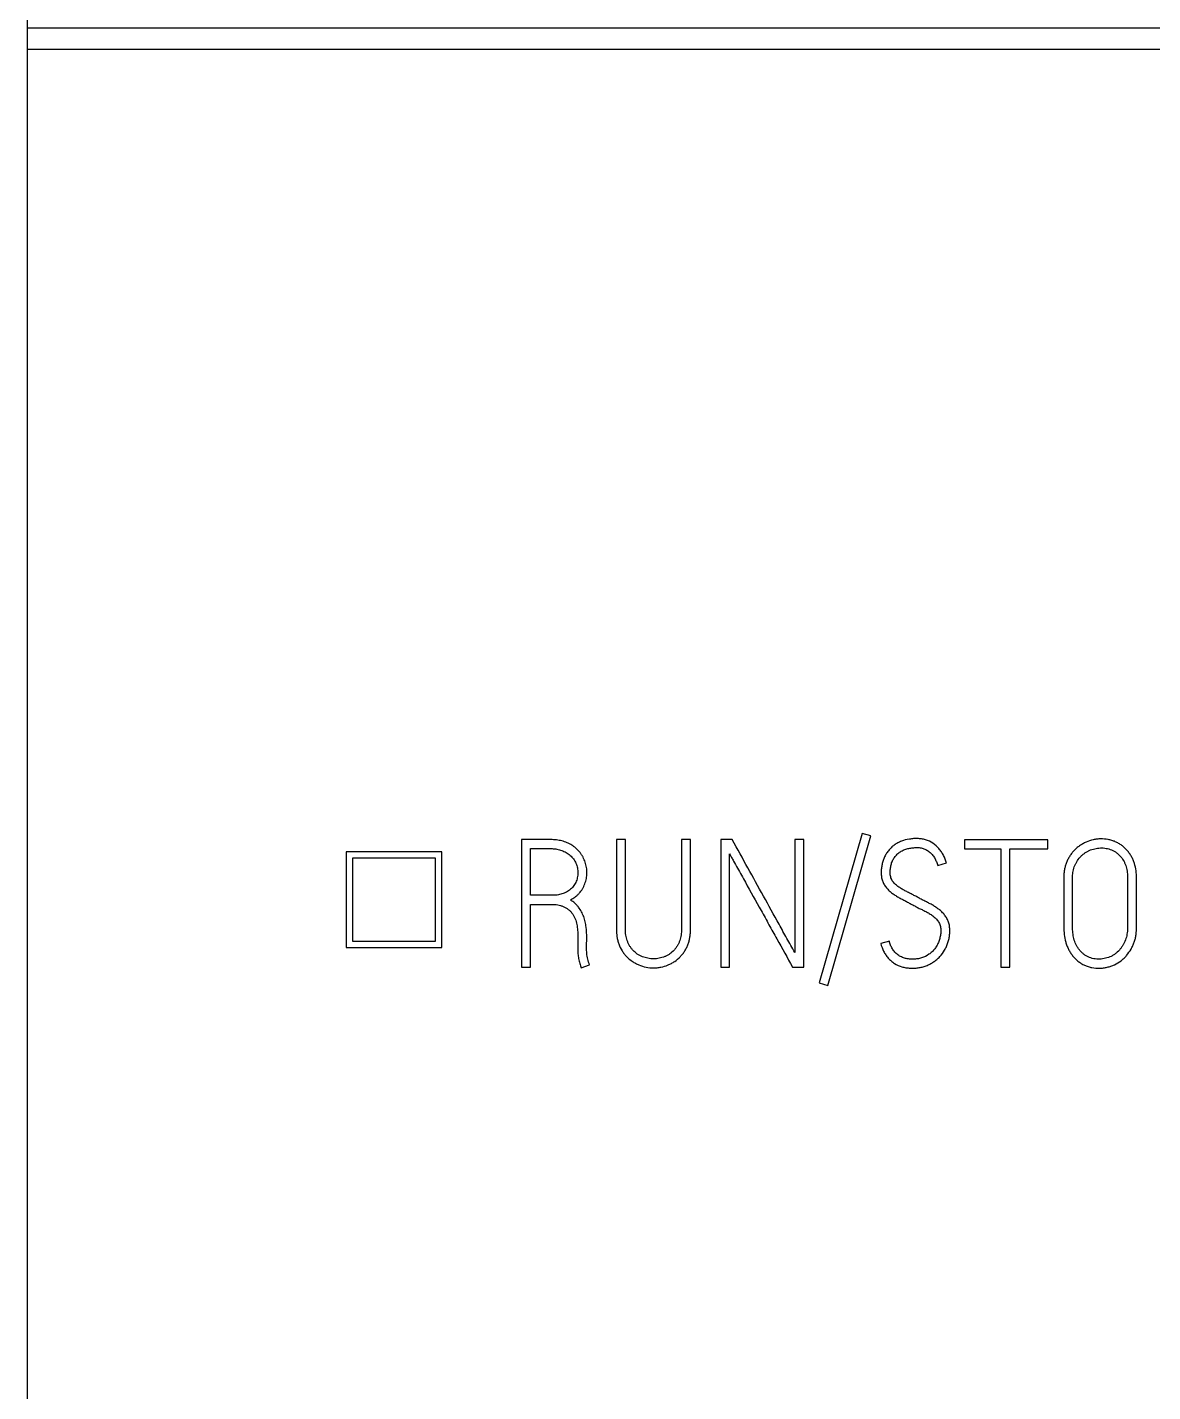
# Model space of a CAD drawing. Extents: x 0 to 420, y 0 to 297.
# Drawn here: x 110.08 to 127.73, y 189.28 to 210.68 of the extents above; entities that cross this region are included whole.
import ezdxf

# ---------------------------------------------------------------- set-up
doc = ezdxf.new("R2010")
doc.units = 0
doc.header["$LTSCALE"] = 23.1
doc.layers.add('10000_FRONT', color=7, linetype='CONTINUOUS')
doc.layers.add('10500_FRONT_LABELING', color=7, linetype='CONTINUOUS')

msp = doc.modelspace()

# ---------------------------------------------------------------- linework, layer by layer
at = {"layer": '10000_FRONT', "color": 7, "linetype": 'CONTINUOUS'}
for p, q in [((110.08, 233.191), (110.08, 143.191)), ((110.08, 210.672), (145.58, 210.672)), ((110.08, 210.339), (145.58, 210.339)), ((115.08, 197.749), (115.08, 196.248)), ((116.58, 197.749), (115.08, 197.749)), ((116.58, 196.248), (116.58, 197.749)), ((115.18, 197.649), (115.18, 196.348)), ((116.48, 197.649), (115.18, 197.649)), ((116.48, 196.348), (116.48, 197.649)), ((115.08, 196.248), (116.58, 196.248)), ((115.18, 196.348), (116.48, 196.348))]:
    msp.add_line(p, q, dxfattribs=at)
at = {"layer": '10500_FRONT_LABELING', "color": 7, "linetype": 'CONTINUOUS'}
for p, q in [((117.83, 197.941), (117.83, 195.941)), ((118.29, 197.941), (117.83, 197.941)), ((119.319, 197.944), (119.319, 196.535)), ((119.461, 197.944), (119.319, 197.944)), ((119.461, 196.535), (119.461, 197.944)), ((120.34, 197.944), (120.34, 196.535)), ((120.482, 197.944), (120.34, 197.944)), ((120.482, 196.535), (120.482, 197.944)), ((120.956, 197.941), (120.956, 195.941)), ((121.136, 197.941), (120.956, 197.941)), ((122.115, 197.941), (122.115, 196.172)), ((122.257, 197.941), (122.115, 197.941)), ((122.257, 195.941), (122.257, 197.941)), ((123.175, 198.038), (122.501, 195.694)), ((122.637, 195.656), (123.311, 198)), ((123.311, 198), (123.175, 198.038)), ((117.971, 197.068), (117.971, 197.8)), ((117.971, 197.8), (118.29, 197.8)), ((124.778, 197.939), (124.778, 197.797)), ((126.085, 197.939), (124.778, 197.939)), ((124.778, 197.797), (125.35, 197.797)), ((125.35, 197.797), (125.35, 195.941)), ((125.491, 195.941), (125.491, 197.797)), ((125.491, 197.797), (126.085, 197.797)), ((126.085, 197.797), (126.085, 197.939)), ((121.095, 195.941), (121.095, 197.717)), ((124.36, 197.536), (124.496, 197.575)), ((126.335, 197.337), (126.335, 196.574)), ((126.473, 196.574), (126.473, 197.337)), ((127.336, 197.337), (127.336, 196.574)), ((127.477, 196.574), (127.477, 197.337)), ((118.312, 197.068), (117.971, 197.068)), ((117.971, 195.941), (117.971, 196.926)), ((117.971, 196.926), (118.307, 196.926)), ((118.715, 196.252), (118.712, 196.227)), ((118.715, 196.427), (118.715, 196.252)), ((118.853, 196.344), (118.853, 196.399)), ((123.6, 196.349), (123.464, 196.31)), ((117.83, 195.941), (117.971, 195.941)), ((118.767, 195.928), (118.898, 195.977)), ((120.956, 195.941), (121.095, 195.941)), ((122.082, 195.941), (122.257, 195.941)), ((125.35, 195.941), (125.491, 195.941)), ((122.501, 195.694), (122.637, 195.656))]:
    msp.add_line(p, q, dxfattribs=at)
for points, knots in [([(118.598, 196.995), (118.624, 197.009), (118.648, 197.024), (118.683, 197.05), (118.694, 197.059), (118.716, 197.078), (118.726, 197.089), (118.755, 197.121), (118.772, 197.144), (118.794, 197.181), (118.801, 197.194), (118.813, 197.22), (118.819, 197.234), (118.834, 197.274), (118.842, 197.302), (118.85, 197.344), (118.852, 197.359), (118.855, 197.388), (118.856, 197.402), (118.856, 197.445), (118.854, 197.474), (118.848, 197.516), (118.845, 197.531), (118.838, 197.559), (118.834, 197.573), (118.821, 197.614), (118.809, 197.64), (118.789, 197.678), (118.782, 197.691), (118.766, 197.715), (118.758, 197.727), (118.731, 197.761), (118.712, 197.782), (118.679, 197.811), (118.668, 197.82), (118.645, 197.838), (118.633, 197.846), (118.596, 197.869), (118.571, 197.882), (118.531, 197.899), (118.517, 197.904), (118.49, 197.914), (118.448, 197.926), (118.406, 197.933), (118.348, 197.94), (118.319, 197.941), (118.29, 197.941)], [0, 0, 0, 0, 0.0625, 0.0625, 0.09375, 0.09375, 0.125, 0.125, 0.1875, 0.1875, 0.21875, 0.21875, 0.25, 0.25, 0.3125, 0.3125, 0.34375, 0.34375, 0.375, 0.375, 0.4375, 0.4375, 0.46875, 0.46875, 0.5, 0.5, 0.5625, 0.5625, 0.59375, 0.59375, 0.625, 0.625, 0.6875, 0.6875, 0.71875, 0.71875, 0.75, 0.75, 0.8125, 0.8125, 0.84375, 0.84375, 0.875, 0.9375, 0.9375, 1, 1, 1, 1]), ([(122.115, 196.172), (122.096, 196.209), (122.075, 196.246), (122.034, 196.319), (122.014, 196.356), (121.952, 196.466), (121.911, 196.54), (121.788, 196.761), (121.707, 196.909), (121.543, 197.203), (121.462, 197.351), (121.299, 197.646), (121.218, 197.794), (121.136, 197.941)], [0, 0, 0, 0, 0.0625, 0.0625, 0.125, 0.125, 0.25, 0.25, 0.5, 0.5, 0.75, 0.75, 1, 1, 1, 1]), ([(124.496, 197.575), (124.483, 197.616), (124.468, 197.656), (124.439, 197.712), (124.428, 197.731), (124.411, 197.758), (124.405, 197.766), (124.392, 197.784), (124.385, 197.792), (124.35, 197.833), (124.319, 197.861), (124.247, 197.909), (124.208, 197.927), (124.157, 197.942), (124.147, 197.945), (124.125, 197.95), (124.115, 197.951), (124.083, 197.956), (124.062, 197.957), (124.019, 197.958), (123.998, 197.958), (123.955, 197.955), (123.934, 197.952), (123.871, 197.942), (123.829, 197.932), (123.779, 197.913), (123.769, 197.908), (123.75, 197.9), (123.74, 197.895), (123.712, 197.88), (123.694, 197.869), (123.668, 197.85), (123.659, 197.843), (123.643, 197.83), (123.635, 197.822), (123.612, 197.8), (123.597, 197.784), (123.571, 197.751), (123.559, 197.733), (123.543, 197.706), (123.537, 197.696), (123.528, 197.677), (123.523, 197.667), (123.51, 197.638), (123.503, 197.618), (123.494, 197.587), (123.491, 197.577), (123.486, 197.556), (123.484, 197.546), (123.478, 197.514), (123.475, 197.493), (123.472, 197.45), (123.472, 197.429), (123.472, 197.397), (123.473, 197.386), (123.475, 197.365), (123.476, 197.354), (123.482, 197.322), (123.488, 197.302), (123.5, 197.272), (123.504, 197.262), (123.514, 197.243), (123.52, 197.234), (123.532, 197.216), (123.538, 197.207), (123.551, 197.19), (123.558, 197.182), (123.572, 197.166), (123.579, 197.158), (123.595, 197.143), (123.603, 197.136), (123.627, 197.115), (123.644, 197.102), (123.678, 197.077), (123.696, 197.065), (123.732, 197.043), (123.751, 197.032), (123.789, 197.012), (123.808, 197.002), (123.846, 196.983), (123.865, 196.973), (123.903, 196.952), (123.922, 196.942), (123.959, 196.921), (123.978, 196.911), (124.016, 196.891), (124.035, 196.881), (124.073, 196.861), (124.093, 196.852), (124.132, 196.834), (124.151, 196.824), (124.189, 196.805), (124.208, 196.794), (124.235, 196.777), (124.244, 196.771), (124.262, 196.759), (124.271, 196.753), (124.288, 196.74), (124.297, 196.733), (124.313, 196.719), (124.321, 196.712), (124.335, 196.696), (124.343, 196.688), (124.356, 196.672), (124.363, 196.663), (124.374, 196.645), (124.38, 196.636), (124.389, 196.616), (124.393, 196.606), (124.399, 196.585), (124.401, 196.575), (124.404, 196.553), (124.405, 196.543), (124.407, 196.51), (124.407, 196.489), (124.402, 196.446), (124.398, 196.425), (124.388, 196.383), (124.382, 196.363), (124.367, 196.323), (124.358, 196.304), (124.342, 196.275), (124.337, 196.266), (124.325, 196.248), (124.319, 196.239), (124.299, 196.214), (124.285, 196.198), (124.262, 196.176), (124.254, 196.169), (124.237, 196.156), (124.228, 196.149), (124.184, 196.118), (124.147, 196.098), (124.095, 196.082), (124.084, 196.08), (124.063, 196.075), (124.032, 196.069), (124, 196.067), (123.967, 196.066), (123.956, 196.066), (123.935, 196.067), (123.924, 196.067), (123.892, 196.07), (123.871, 196.074), (123.84, 196.082), (123.83, 196.085), (123.809, 196.092), (123.799, 196.096), (123.77, 196.11), (123.751, 196.121), (123.726, 196.141), (123.717, 196.148), (123.701, 196.162), (123.694, 196.17), (123.672, 196.194), (123.659, 196.211), (123.642, 196.239), (123.636, 196.248), (123.626, 196.267), (123.622, 196.277), (123.61, 196.307), (123.604, 196.328), (123.6, 196.349)], [0, 0, 0, 0, 0.03125, 0.03125, 0.046875, 0.046875, 0.054688, 0.054688, 0.0625, 0.0625, 0.09375, 0.09375, 0.125, 0.125, 0.132812, 0.132812, 0.140625, 0.140625, 0.15625, 0.15625, 0.171875, 0.171875, 0.1875, 0.1875, 0.21875, 0.21875, 0.226562, 0.226562, 0.234375, 0.234375, 0.25, 0.25, 0.257812, 0.257812, 0.265625, 0.265625, 0.28125, 0.28125, 0.296875, 0.296875, 0.304688, 0.304688, 0.3125, 0.3125, 0.328125, 0.328125, 0.335938, 0.335938, 0.34375, 0.34375, 0.359375, 0.359375, 0.375, 0.375, 0.382812, 0.382812, 0.390625, 0.390625, 0.40625, 0.40625, 0.414062, 0.414062, 0.421875, 0.421875, 0.429688, 0.429688, 0.4375, 0.4375, 0.445312, 0.445312, 0.453125, 0.453125, 0.46875, 0.46875, 0.484375, 0.484375, 0.5, 0.5, 0.515625, 0.515625, 0.53125, 0.53125, 0.546875, 0.546875, 0.5625, 0.5625, 0.578125, 0.578125, 0.59375, 0.59375, 0.609375, 0.609375, 0.625, 0.625, 0.632812, 0.632812, 0.640625, 0.640625, 0.648438, 0.648438, 0.65625, 0.65625, 0.664062, 0.664062, 0.671875, 0.671875, 0.679688, 0.679688, 0.6875, 0.6875, 0.695312, 0.695312, 0.703125, 0.703125, 0.71875, 0.71875, 0.734375, 0.734375, 0.75, 0.75, 0.765625, 0.765625, 0.773438, 0.773438, 0.78125, 0.78125, 0.796875, 0.796875, 0.804688, 0.804688, 0.8125, 0.8125, 0.84375, 0.84375, 0.851562, 0.851562, 0.859375, 0.875, 0.875, 0.882812, 0.882812, 0.890625, 0.890625, 0.90625, 0.90625, 0.914062, 0.914062, 0.921875, 0.921875, 0.9375, 0.9375, 0.945312, 0.945312, 0.953125, 0.953125, 0.96875, 0.96875, 0.976562, 0.976562, 0.984375, 0.984375, 1, 1, 1, 1]), ([(127.477, 197.337), (127.477, 197.376), (127.475, 197.415), (127.464, 197.492), (127.455, 197.53), (127.437, 197.586), (127.43, 197.604), (127.415, 197.64), (127.398, 197.675), (127.378, 197.708), (127.355, 197.74), (127.343, 197.756), (127.317, 197.785), (127.304, 197.799), (127.275, 197.826), (127.261, 197.839), (127.237, 197.856), (127.229, 197.862), (127.213, 197.873), (127.204, 197.878), (127.178, 197.893), (127.161, 197.901), (127.125, 197.917), (127.107, 197.923), (127.078, 197.932), (127.069, 197.934), (127.05, 197.939), (127.04, 197.941), (126.992, 197.95), (126.953, 197.953), (126.894, 197.952), (126.874, 197.951), (126.835, 197.946), (126.815, 197.942), (126.758, 197.929), (126.721, 197.917), (126.676, 197.897), (126.667, 197.893), (126.649, 197.884), (126.641, 197.88), (126.615, 197.865), (126.599, 197.855), (126.567, 197.832), (126.551, 197.82), (126.529, 197.801), (126.522, 197.794), (126.508, 197.781), (126.501, 197.774), (126.48, 197.752), (126.468, 197.737), (126.444, 197.706), (126.434, 197.69), (126.413, 197.657), (126.404, 197.64), (126.387, 197.604), (126.379, 197.586), (126.366, 197.549), (126.36, 197.531), (126.35, 197.493), (126.346, 197.474), (126.34, 197.435), (126.338, 197.415), (126.335, 197.376), (126.335, 197.356), (126.335, 197.337)], [0, 0, 0, 0, 0.0625, 0.0625, 0.125, 0.125, 0.15625, 0.15625, 0.1875, 0.21875, 0.21875, 0.25, 0.25, 0.28125, 0.28125, 0.3125, 0.3125, 0.328125, 0.328125, 0.34375, 0.34375, 0.375, 0.375, 0.40625, 0.40625, 0.421875, 0.421875, 0.4375, 0.4375, 0.5, 0.5, 0.53125, 0.53125, 0.5625, 0.5625, 0.625, 0.625, 0.640625, 0.640625, 0.65625, 0.65625, 0.6875, 0.6875, 0.71875, 0.71875, 0.734375, 0.734375, 0.75, 0.75, 0.78125, 0.78125, 0.8125, 0.8125, 0.84375, 0.84375, 0.875, 0.875, 0.90625, 0.90625, 0.9375, 0.9375, 0.96875, 0.96875, 1, 1, 1, 1]), ([(118.29, 197.8), (118.316, 197.8), (118.342, 197.798), (118.393, 197.792), (118.418, 197.786), (118.467, 197.77), (118.491, 197.76), (118.536, 197.736), (118.558, 197.723), (118.588, 197.699), (118.598, 197.69), (118.616, 197.672), (118.634, 197.653), (118.649, 197.633), (118.664, 197.611), (118.67, 197.6), (118.687, 197.565), (118.696, 197.541), (118.706, 197.503), (118.709, 197.49), (118.712, 197.465), (118.714, 197.452), (118.715, 197.426), (118.715, 197.414), (118.713, 197.388), (118.712, 197.375), (118.705, 197.337), (118.699, 197.312), (118.685, 197.276), (118.679, 197.264), (118.667, 197.241), (118.66, 197.23), (118.638, 197.199), (118.62, 197.18), (118.581, 197.146), (118.56, 197.132), (118.525, 197.113), (118.514, 197.107), (118.49, 197.097), (118.478, 197.093), (118.441, 197.081), (118.416, 197.076), (118.364, 197.069), (118.338, 197.068), (118.312, 197.068)], [0, 0, 0, 0, 0.0625, 0.0625, 0.125, 0.125, 0.1875, 0.1875, 0.25, 0.25, 0.28125, 0.28125, 0.3125, 0.34375, 0.34375, 0.375, 0.375, 0.4375, 0.4375, 0.46875, 0.46875, 0.5, 0.5, 0.53125, 0.53125, 0.5625, 0.5625, 0.625, 0.625, 0.65625, 0.65625, 0.6875, 0.6875, 0.75, 0.75, 0.8125, 0.8125, 0.84375, 0.84375, 0.875, 0.875, 0.9375, 0.9375, 1, 1, 1, 1]), ([(123.464, 196.31), (123.476, 196.269), (123.491, 196.229), (123.52, 196.172), (123.531, 196.153), (123.549, 196.126), (123.555, 196.117), (123.568, 196.1), (123.575, 196.092), (123.596, 196.068), (123.612, 196.053), (123.636, 196.031), (123.645, 196.025), (123.662, 196.012), (123.671, 196.006), (123.716, 195.977), (123.756, 195.959), (123.808, 195.944), (123.818, 195.941), (123.839, 195.937), (123.85, 195.934), (123.882, 195.929), (123.903, 195.927), (123.946, 195.925), (123.967, 195.924), (123.999, 195.926), (124.01, 195.926), (124.032, 195.928), (124.042, 195.929), (124.074, 195.934), (124.095, 195.938), (124.137, 195.948), (124.157, 195.955), (124.187, 195.967), (124.197, 195.971), (124.217, 195.98), (124.226, 195.985), (124.255, 196), (124.273, 196.011), (124.309, 196.034), (124.326, 196.047), (124.351, 196.068), (124.359, 196.075), (124.375, 196.09), (124.382, 196.098), (124.419, 196.137), (124.445, 196.172), (124.472, 196.218), (124.477, 196.228), (124.487, 196.247), (124.491, 196.257), (124.504, 196.286), (124.512, 196.306), (124.525, 196.347), (124.531, 196.368), (124.538, 196.4), (124.54, 196.41), (124.543, 196.432), (124.544, 196.442), (124.548, 196.474), (124.548, 196.496), (124.548, 196.539), (124.546, 196.56), (124.54, 196.603), (124.535, 196.624), (124.525, 196.655), (124.522, 196.665), (124.513, 196.685), (124.508, 196.694), (124.492, 196.723), (124.468, 196.758), (124.44, 196.791), (124.416, 196.814), (124.408, 196.821), (124.392, 196.835), (124.367, 196.856), (124.341, 196.874), (124.305, 196.897), (124.287, 196.909), (124.25, 196.93), (124.231, 196.939), (124.193, 196.959), (124.174, 196.968), (124.136, 196.987), (124.117, 196.997), (124.08, 197.017), (124.061, 197.027), (124.024, 197.047), (124.005, 197.057), (123.967, 197.077), (123.948, 197.087), (123.91, 197.106), (123.891, 197.116), (123.853, 197.135), (123.834, 197.145), (123.797, 197.166), (123.779, 197.177), (123.744, 197.2), (123.726, 197.212), (123.693, 197.24), (123.678, 197.255), (123.658, 197.28), (123.652, 197.288), (123.643, 197.302), (123.64, 197.307), (123.635, 197.316), (123.633, 197.321), (123.627, 197.336), (123.623, 197.346), (123.618, 197.367), (123.616, 197.378), (123.614, 197.399), (123.614, 197.41), (123.613, 197.431), (123.614, 197.452), (123.615, 197.474), (123.618, 197.495), (123.619, 197.506), (123.624, 197.537), (123.629, 197.558), (123.639, 197.588), (123.643, 197.598), (123.652, 197.617), (123.657, 197.627), (123.674, 197.655), (123.687, 197.672), (123.707, 197.696), (123.715, 197.704), (123.73, 197.719), (123.738, 197.726), (123.763, 197.746), (123.781, 197.758), (123.81, 197.773), (123.819, 197.777), (123.839, 197.786), (123.849, 197.79), (123.88, 197.799), (123.901, 197.804), (123.932, 197.808), (123.943, 197.81), (123.964, 197.812), (123.975, 197.813), (124.007, 197.816), (124.028, 197.817), (124.06, 197.816), (124.07, 197.815), (124.091, 197.812), (124.102, 197.81), (124.133, 197.802), (124.153, 197.795), (124.181, 197.78), (124.19, 197.775), (124.208, 197.763), (124.217, 197.757), (124.234, 197.743), (124.242, 197.736), (124.257, 197.722), (124.264, 197.714), (124.278, 197.697), (124.285, 197.689), (124.297, 197.672), (124.303, 197.663), (124.32, 197.636), (124.329, 197.616), (124.346, 197.577), (124.354, 197.557), (124.36, 197.536)], [0, 0, 0, 0, 0.03125, 0.03125, 0.046875, 0.046875, 0.054688, 0.054688, 0.0625, 0.0625, 0.078125, 0.078125, 0.085938, 0.085938, 0.09375, 0.09375, 0.125, 0.125, 0.132812, 0.132812, 0.140625, 0.140625, 0.15625, 0.15625, 0.171875, 0.171875, 0.179688, 0.179688, 0.1875, 0.1875, 0.203125, 0.203125, 0.21875, 0.21875, 0.226562, 0.226562, 0.234375, 0.234375, 0.25, 0.25, 0.265625, 0.265625, 0.273438, 0.273438, 0.28125, 0.28125, 0.3125, 0.3125, 0.320312, 0.320312, 0.328125, 0.328125, 0.34375, 0.34375, 0.359375, 0.359375, 0.367188, 0.367188, 0.375, 0.375, 0.390625, 0.390625, 0.40625, 0.40625, 0.421875, 0.421875, 0.429688, 0.429688, 0.4375, 0.4375, 0.453125, 0.46875, 0.46875, 0.476562, 0.476562, 0.484375, 0.5, 0.5, 0.515625, 0.515625, 0.53125, 0.53125, 0.546875, 0.546875, 0.5625, 0.5625, 0.578125, 0.578125, 0.59375, 0.59375, 0.609375, 0.609375, 0.625, 0.625, 0.640625, 0.640625, 0.65625, 0.65625, 0.671875, 0.671875, 0.6875, 0.6875, 0.695312, 0.695312, 0.699219, 0.699219, 0.703125, 0.703125, 0.710938, 0.710938, 0.71875, 0.71875, 0.726562, 0.726562, 0.734375, 0.742188, 0.742188, 0.75, 0.75, 0.765625, 0.765625, 0.773438, 0.773438, 0.78125, 0.78125, 0.796875, 0.796875, 0.804688, 0.804688, 0.8125, 0.8125, 0.828125, 0.828125, 0.835938, 0.835938, 0.84375, 0.84375, 0.859375, 0.859375, 0.867188, 0.867188, 0.875, 0.875, 0.890625, 0.890625, 0.898438, 0.898438, 0.90625, 0.90625, 0.921875, 0.921875, 0.929688, 0.929688, 0.9375, 0.9375, 0.945312, 0.945312, 0.953125, 0.953125, 0.960938, 0.960938, 0.96875, 0.96875, 0.984375, 0.984375, 1, 1, 1, 1]), ([(126.473, 197.337), (126.473, 197.367), (126.475, 197.396), (126.484, 197.455), (126.491, 197.484), (126.503, 197.52), (126.506, 197.527), (126.511, 197.541), (126.52, 197.561), (126.531, 197.581), (126.553, 197.619), (126.571, 197.643), (126.596, 197.671), (126.601, 197.677), (126.612, 197.688), (126.628, 197.703), (126.646, 197.717), (126.67, 197.734), (126.682, 197.743), (126.708, 197.757), (126.722, 197.764), (126.763, 197.783), (126.792, 197.792), (126.836, 197.802), (126.85, 197.805), (126.88, 197.809), (126.895, 197.81), (126.94, 197.812), (126.97, 197.81), (127.014, 197.802), (127.029, 197.799), (127.058, 197.791), (127.086, 197.78), (127.113, 197.767), (127.139, 197.752), (127.152, 197.743), (127.176, 197.725), (127.187, 197.715), (127.209, 197.694), (127.219, 197.684), (127.249, 197.649), (127.266, 197.625), (127.287, 197.585), (127.293, 197.571), (127.304, 197.543), (127.309, 197.529), (127.321, 197.486), (127.327, 197.456), (127.334, 197.397), (127.336, 197.367), (127.336, 197.337)], [0, 0, 0, 0, 0.0625, 0.0625, 0.125, 0.125, 0.140625, 0.140625, 0.15625, 0.1875, 0.1875, 0.25, 0.25, 0.265625, 0.265625, 0.28125, 0.3125, 0.3125, 0.34375, 0.34375, 0.375, 0.375, 0.4375, 0.4375, 0.46875, 0.46875, 0.5, 0.5, 0.5625, 0.5625, 0.59375, 0.59375, 0.625, 0.65625, 0.65625, 0.6875, 0.6875, 0.71875, 0.71875, 0.75, 0.75, 0.8125, 0.8125, 0.84375, 0.84375, 0.875, 0.875, 0.9375, 0.9375, 1, 1, 1, 1]), ([(121.095, 197.717), (121.104, 197.698), (121.114, 197.679), (121.135, 197.642), (121.145, 197.624), (121.176, 197.568), (121.197, 197.531), (121.259, 197.421), (121.3, 197.347), (121.424, 197.125), (121.505, 196.977), (121.609, 196.792), (121.63, 196.755), (121.671, 196.681), (121.691, 196.644), (121.753, 196.533), (121.794, 196.459), (121.918, 196.237), (122, 196.089), (122.082, 195.941)], [0, 0, 0, 0, 0.03125, 0.03125, 0.0625, 0.0625, 0.125, 0.125, 0.25, 0.25, 0.5, 0.5, 0.5625, 0.5625, 0.625, 0.625, 0.75, 0.75, 1, 1, 1, 1]), ([(118.307, 196.926), (118.338, 196.926), (118.368, 196.924), (118.413, 196.916), (118.428, 196.913), (118.45, 196.906), (118.457, 196.904), (118.472, 196.899), (118.479, 196.896), (118.515, 196.881), (118.541, 196.865), (118.571, 196.841), (118.577, 196.836), (118.589, 196.826), (118.594, 196.82), (118.61, 196.804), (118.62, 196.792), (118.637, 196.767), (118.645, 196.753), (118.66, 196.726), (118.666, 196.712), (118.678, 196.684), (118.683, 196.67), (118.691, 196.64), (118.695, 196.625), (118.704, 196.58), (118.708, 196.549), (118.714, 196.488), (118.715, 196.458), (118.715, 196.427)], [0, 0, 0, 0, 0.125, 0.125, 0.1875, 0.1875, 0.21875, 0.21875, 0.25, 0.25, 0.375, 0.375, 0.40625, 0.40625, 0.4375, 0.4375, 0.5, 0.5, 0.5625, 0.5625, 0.625, 0.625, 0.6875, 0.6875, 0.75, 0.75, 0.875, 0.875, 1, 1, 1, 1]), ([(118.853, 196.399), (118.853, 196.456), (118.851, 196.513), (118.84, 196.597), (118.836, 196.625), (118.823, 196.68), (118.815, 196.707), (118.801, 196.747), (118.795, 196.76), (118.784, 196.786), (118.777, 196.799), (118.756, 196.836), (118.741, 196.859), (118.715, 196.893), (118.706, 196.904), (118.687, 196.925), (118.677, 196.935), (118.645, 196.964), (118.623, 196.981), (118.598, 196.995)], [0, 0, 0, 0, 0.25, 0.25, 0.375, 0.375, 0.5, 0.5, 0.5625, 0.5625, 0.625, 0.625, 0.75, 0.75, 0.8125, 0.8125, 0.875, 0.875, 1, 1, 1, 1]), ([(119.319, 196.535), (119.319, 196.496), (119.322, 196.457), (119.331, 196.399), (119.334, 196.38), (119.342, 196.352), (119.344, 196.342), (119.35, 196.323), (119.353, 196.314), (119.37, 196.268), (119.387, 196.233), (119.418, 196.183), (119.429, 196.167), (119.452, 196.136), (119.465, 196.121), (119.506, 196.079), (119.536, 196.054), (119.577, 196.026), (119.585, 196.021), (119.602, 196.011), (119.61, 196.006), (119.636, 195.992), (119.654, 195.984), (119.708, 195.961), (119.745, 195.95), (119.823, 195.934), (119.862, 195.93), (119.92, 195.93), (119.94, 195.931), (119.979, 195.935), (119.998, 195.938), (120.056, 195.949), (120.093, 195.96), (120.138, 195.979), (120.147, 195.983), (120.165, 195.991), (120.174, 195.995), (120.2, 196.009), (120.217, 196.02), (120.265, 196.052), (120.295, 196.077), (120.329, 196.113), (120.335, 196.12), (120.348, 196.135), (120.354, 196.143), (120.372, 196.166), (120.383, 196.182), (120.403, 196.216), (120.413, 196.233), (120.43, 196.268), (120.438, 196.286), (120.451, 196.323), (120.457, 196.342), (120.466, 196.379), (120.47, 196.398), (120.476, 196.437), (120.478, 196.456), (120.481, 196.496), (120.482, 196.515), (120.482, 196.535)], [0, 0, 0, 0, 0.0625, 0.0625, 0.09375, 0.09375, 0.109375, 0.109375, 0.125, 0.125, 0.1875, 0.1875, 0.21875, 0.21875, 0.25, 0.25, 0.3125, 0.3125, 0.328125, 0.328125, 0.34375, 0.34375, 0.375, 0.375, 0.4375, 0.4375, 0.5, 0.5, 0.53125, 0.53125, 0.5625, 0.5625, 0.625, 0.625, 0.640625, 0.640625, 0.65625, 0.65625, 0.6875, 0.6875, 0.75, 0.75, 0.765625, 0.765625, 0.78125, 0.78125, 0.8125, 0.8125, 0.84375, 0.84375, 0.875, 0.875, 0.90625, 0.90625, 0.9375, 0.9375, 0.96875, 0.96875, 1, 1, 1, 1]), ([(120.34, 196.535), (120.34, 196.505), (120.338, 196.475), (120.33, 196.417), (120.323, 196.388), (120.309, 196.346), (120.303, 196.332), (120.29, 196.305), (120.284, 196.292), (120.268, 196.266), (120.26, 196.253), (120.247, 196.235), (120.242, 196.229), (120.233, 196.218), (120.228, 196.212), (120.202, 196.185), (120.18, 196.165), (120.143, 196.14), (120.13, 196.132), (120.103, 196.118), (120.09, 196.112), (120.048, 196.095), (120.02, 196.086), (119.96, 196.075), (119.931, 196.072), (119.886, 196.072), (119.871, 196.072), (119.842, 196.075), (119.827, 196.078), (119.783, 196.086), (119.754, 196.095), (119.719, 196.108), (119.712, 196.111), (119.699, 196.118), (119.692, 196.121), (119.672, 196.131), (119.659, 196.139), (119.623, 196.164), (119.6, 196.183), (119.574, 196.211), (119.569, 196.216), (119.56, 196.228), (119.555, 196.234), (119.542, 196.252), (119.534, 196.264), (119.518, 196.29), (119.511, 196.303), (119.499, 196.33), (119.493, 196.344), (119.478, 196.387), (119.471, 196.416), (119.465, 196.46), (119.463, 196.475), (119.461, 196.505), (119.461, 196.52), (119.461, 196.535)], [0, 0, 0, 0, 0.0625, 0.0625, 0.125, 0.125, 0.15625, 0.15625, 0.1875, 0.1875, 0.21875, 0.21875, 0.234375, 0.234375, 0.25, 0.25, 0.3125, 0.3125, 0.34375, 0.34375, 0.375, 0.375, 0.4375, 0.4375, 0.5, 0.5, 0.53125, 0.53125, 0.5625, 0.5625, 0.625, 0.625, 0.640625, 0.640625, 0.65625, 0.65625, 0.6875, 0.6875, 0.75, 0.75, 0.765625, 0.765625, 0.78125, 0.78125, 0.8125, 0.8125, 0.84375, 0.84375, 0.875, 0.875, 0.9375, 0.9375, 0.96875, 0.96875, 1, 1, 1, 1]), ([(126.335, 196.574), (126.335, 196.533), (126.337, 196.493), (126.347, 196.413), (126.354, 196.374), (126.371, 196.316), (126.377, 196.296), (126.392, 196.259), (126.4, 196.24), (126.418, 196.204), (126.428, 196.187), (126.449, 196.153), (126.461, 196.136), (126.499, 196.089), (126.527, 196.06), (126.566, 196.029), (126.574, 196.023), (126.591, 196.011), (126.599, 196.006), (126.625, 195.99), (126.661, 195.97), (126.698, 195.956), (126.727, 195.947), (126.737, 195.944), (126.756, 195.939), (126.766, 195.937), (126.816, 195.927), (126.856, 195.924), (126.917, 195.925), (126.938, 195.927), (126.978, 195.932), (126.997, 195.936), (127.037, 195.945), (127.056, 195.951), (127.085, 195.961), (127.094, 195.964), (127.113, 195.972), (127.122, 195.976), (127.168, 195.997), (127.202, 196.018), (127.25, 196.055), (127.265, 196.068), (127.295, 196.096), (127.308, 196.111), (127.347, 196.157), (127.37, 196.19), (127.4, 196.243), (127.41, 196.261), (127.426, 196.298), (127.434, 196.316), (127.447, 196.354), (127.453, 196.373), (127.462, 196.413), (127.466, 196.433), (127.475, 196.493), (127.477, 196.533), (127.477, 196.574)], [0, 0, 0, 0, 0.0625, 0.0625, 0.125, 0.125, 0.15625, 0.15625, 0.1875, 0.1875, 0.21875, 0.21875, 0.25, 0.25, 0.3125, 0.3125, 0.328125, 0.328125, 0.34375, 0.34375, 0.375, 0.40625, 0.40625, 0.421875, 0.421875, 0.4375, 0.4375, 0.5, 0.5, 0.53125, 0.53125, 0.5625, 0.5625, 0.59375, 0.59375, 0.609375, 0.609375, 0.625, 0.625, 0.6875, 0.6875, 0.71875, 0.71875, 0.75, 0.75, 0.8125, 0.8125, 0.84375, 0.84375, 0.875, 0.875, 0.90625, 0.90625, 0.9375, 0.9375, 1, 1, 1, 1]), ([(127.336, 196.574), (127.336, 196.543), (127.334, 196.512), (127.328, 196.465), (127.325, 196.45), (127.319, 196.42), (127.315, 196.405), (127.3, 196.36), (127.288, 196.331), (127.266, 196.29), (127.258, 196.277), (127.241, 196.251), (127.232, 196.238), (127.202, 196.202), (127.181, 196.18), (127.144, 196.151), (127.132, 196.142), (127.112, 196.129), (127.105, 196.125), (127.091, 196.118), (127.085, 196.114), (127.05, 196.097), (127.02, 196.087), (126.975, 196.076), (126.959, 196.073), (126.928, 196.068), (126.913, 196.067), (126.882, 196.066), (126.867, 196.066), (126.835, 196.068), (126.82, 196.07), (126.774, 196.079), (126.744, 196.089), (126.702, 196.109), (126.688, 196.116), (126.662, 196.133), (126.65, 196.143), (126.626, 196.163), (126.615, 196.174), (126.593, 196.197), (126.573, 196.22), (126.556, 196.246), (126.539, 196.273), (126.532, 196.287), (126.512, 196.329), (126.502, 196.358), (126.491, 196.404), (126.488, 196.419), (126.482, 196.45), (126.48, 196.465), (126.475, 196.511), (126.473, 196.543), (126.473, 196.574)], [0, 0, 0, 0, 0.0625, 0.0625, 0.09375, 0.09375, 0.125, 0.125, 0.1875, 0.1875, 0.21875, 0.21875, 0.25, 0.25, 0.3125, 0.3125, 0.34375, 0.34375, 0.359375, 0.359375, 0.375, 0.375, 0.4375, 0.4375, 0.46875, 0.46875, 0.5, 0.5, 0.53125, 0.53125, 0.5625, 0.5625, 0.625, 0.625, 0.65625, 0.65625, 0.6875, 0.6875, 0.71875, 0.71875, 0.75, 0.78125, 0.78125, 0.8125, 0.8125, 0.875, 0.875, 0.90625, 0.90625, 0.9375, 0.9375, 1, 1, 1, 1]), ([(118.898, 195.977), (118.886, 196.006), (118.877, 196.036), (118.866, 196.081), (118.863, 196.096), (118.858, 196.127), (118.856, 196.142), (118.854, 196.173), (118.852, 196.189), (118.851, 196.22), (118.851, 196.235), (118.851, 196.258), (118.851, 196.266), (118.851, 196.282), (118.851, 196.289), (118.851, 196.305), (118.851, 196.313), (118.852, 196.328), (118.852, 196.336), (118.853, 196.344)], [0, 0, 0, 0, 0.25, 0.25, 0.375, 0.375, 0.5, 0.5, 0.625, 0.625, 0.75, 0.75, 0.8125, 0.8125, 0.875, 0.875, 0.9375, 0.9375, 1, 1, 1, 1]), ([(118.712, 196.227), (118.712, 196.202), (118.713, 196.176), (118.719, 196.125), (118.722, 196.1), (118.731, 196.05), (118.737, 196.025), (118.751, 195.976), (118.759, 195.952), (118.767, 195.928)], [0, 0, 0, 0, 0.25, 0.25, 0.5, 0.5, 0.75, 0.75, 1, 1, 1, 1])]:
    msp.add_open_spline(points, degree=3, knots=knots, dxfattribs=at)

doc.saveas('drawing.dxf')
